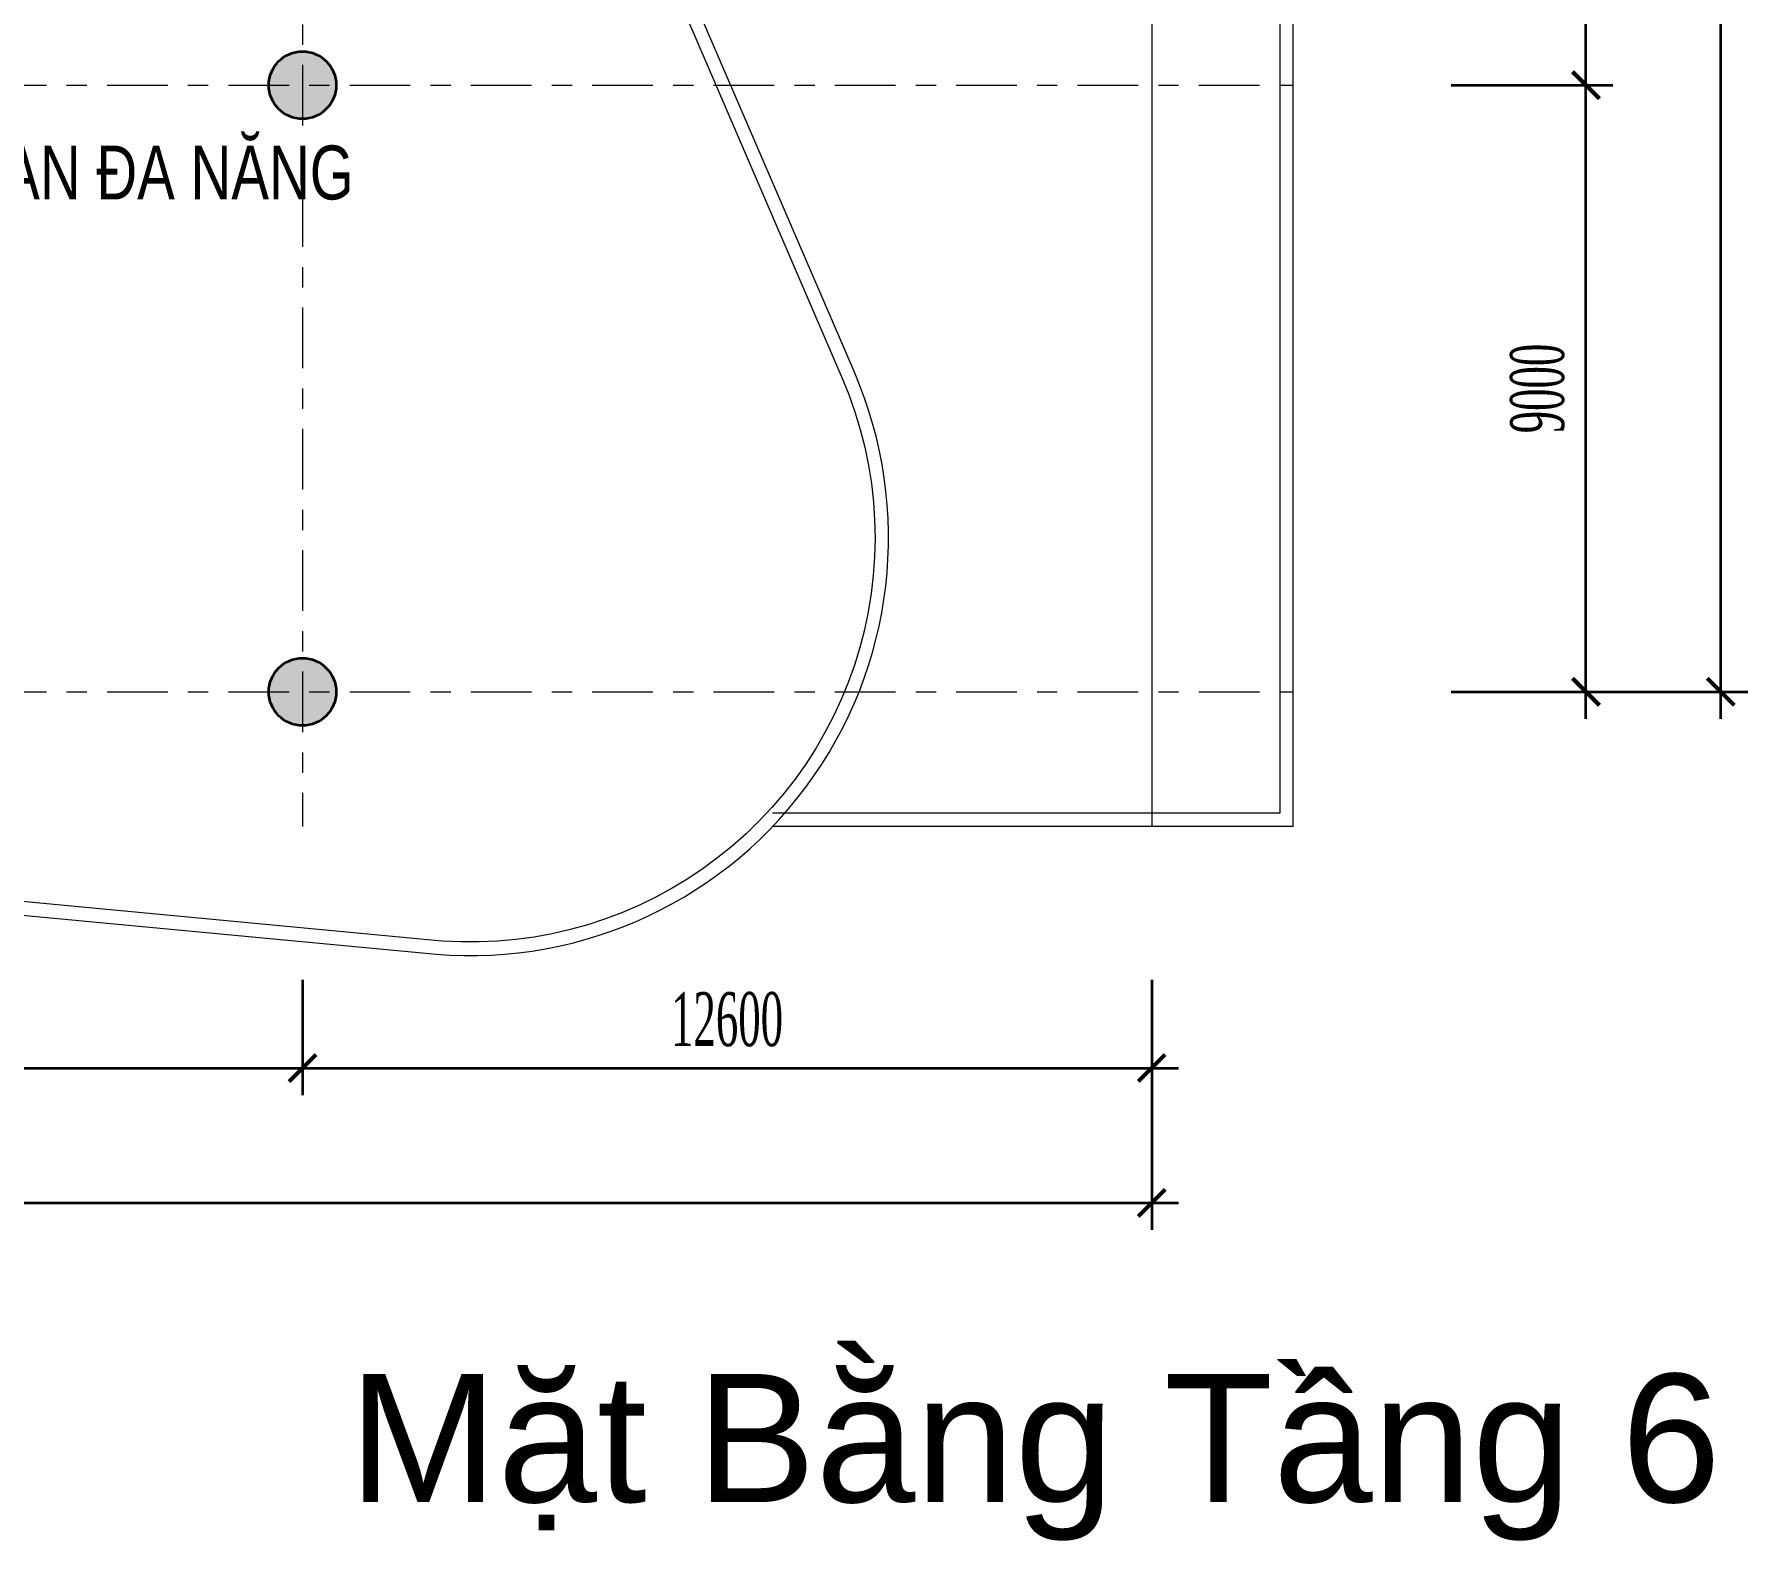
# Model space of a CAD drawing. Header units: millimetres. Extents: x 90964 to 877642, y 656808 to 1438307.
# Drawn here: x 395408 to 420832, y 854092 to 876441 of the extents above; entities that cross this region are included whole.
import ezdxf
from ezdxf.enums import TextEntityAlignment as Align

# ---------------------------------------------------------------- set-up
doc = ezdxf.new("R2010")
doc.units = ezdxf.units.MM
doc.header["$LTSCALE"] = 300
doc.linetypes.add('CENTER', pattern=[3, 1.5, -0.5, 0.5, -0.5])
doc.linetypes.add('Overhead', pattern=[3.96875, 2.38125, -1.5875])
doc.layers.get('Defpoints').update_dxf_attribs({"color": 6})
for name, color, linetype, lineweight in [('A-COT VACH', 2, 'Continuous', 35), ('A-DIM', 125, 'Continuous', 15), ('A-HATCH', 251, 'Continuous', 5), ('A-TEXT', 9, 'Continuous', 18), ('A-TRUC', 250, 'CENTER', 5), ('A-WALL', 113, 'Continuous', 9), ('S-STRS-MBND', 31, 'Overhead', 9)]:
    doc.layers.add(name, color=color, linetype=linetype, lineweight=lineweight)
doc.styles.add('A1-arial', font='arial.ttf', dxfattribs={"width": 0.8})
doc.styles.add('ROMANSssss', font='vntimeh.shx', dxfattribs={"width": 0.55})
doc.dimstyles.new('DIM_1-400 MB', dxfattribs={"dimscale": 400, "dimtxt": 2, "dimasz": 1, "dimexe": 1, "dimexo": 0, "dimgap": 0.8, "dimtad": 1, "dimdec": 0, "dimzin": 0, "dimdsep": 46, "dimtxsty": 'ROMANSssss', "dimblk": 'ARCHTICK', "dimcen": 1, "dimdle": 1, "dimclrd": 256, "dimclre": 256, "dimclrt": 7, "dimadec": 0, "dimazin": 0, "dimtfac": 1, "dimtdec": 0, "dimtix": 1, "dimtofl": 0, "dimtmove": 2, "dimatfit": 3, "dimfxl": 1, "dimtolj": 1, "dimtzin": 0, "dimarcsym": 0})

# ---------------------------------------------------------------- blocks, each defined once
blk = doc.blocks.new('_ArchTick')
at = {"color": 0, "linetype": 'ByBlock', "const_width": 0.15}
blk.add_lwpolyline([(-0.5, -0.5), (0.5, 0.5)], dxfattribs=at)
blk = doc.blocks.new('*D327')
at = {"layer": 'A-DIM', "lineweight": -2, "transparency": 16777216}
for p, q in [((335588, 1095259), (335588, 1091552)), ((411988, 1095259), (411988, 1091552)), ((335188, 1091952), (412388, 1091952))]:
    blk.add_line(p, q, dxfattribs=at)
at = {"layer": 'Defpoints', "color": 0, "transparency": 16777216}
for p in [(335588, 1095259), (411988, 1095259), (411988, 1091952)]:
    blk.add_point(p, dxfattribs=at)
at = {"layer": 'A-DIM', "lineweight": -2, "transparency": 16777216, "xscale": 400, "yscale": 400, "zscale": 400, "rotation": 180}
blk.add_blockref('_ArchTick', (335588, 1091952), dxfattribs=at)
at = {"layer": 'A-DIM', "lineweight": -2, "transparency": 16777216, "xscale": 400, "yscale": 400, "zscale": 400}
blk.add_blockref('_ArchTick', (411988, 1091952), dxfattribs=at)
at = {"layer": 'A-DIM', "color": 7, "transparency": 16777216, "insert": (373788, 1092672), "char_height": 800, "attachment_point": 5, "style": 'ROMANSssss'}
blk.add_mtext('\\A1;76400', dxfattribs=at)
blk = doc.blocks.new('*D333')
at = {"layer": 'A-DIM', "lineweight": -2, "transparency": 16777216}
for p, q in [((386788, 1095259), (386788, 1093552)), ((399388, 1095259), (399388, 1093552)), ((386388, 1093952), (399788, 1093952))]:
    blk.add_line(p, q, dxfattribs=at)
at = {"layer": 'Defpoints', "color": 0, "transparency": 16777216}
for p in [(386788, 1095259), (399388, 1095259), (399388, 1093952)]:
    blk.add_point(p, dxfattribs=at)
at = {"layer": 'A-DIM', "lineweight": -2, "transparency": 16777216, "xscale": 400, "yscale": 400, "zscale": 400, "rotation": 180}
blk.add_blockref('_ArchTick', (386788, 1093952), dxfattribs=at)
at = {"layer": 'A-DIM', "lineweight": -2, "transparency": 16777216, "xscale": 400, "yscale": 400, "zscale": 400}
blk.add_blockref('_ArchTick', (399388, 1093952), dxfattribs=at)
at = {"layer": 'A-DIM', "color": 7, "transparency": 16777216, "insert": (393088, 1094672), "char_height": 800, "attachment_point": 5, "style": 'ROMANSssss'}
blk.add_mtext('\\A1;12600', dxfattribs=at)
blk = doc.blocks.new('*D334')
at = {"layer": 'A-DIM', "lineweight": -2, "transparency": 16777216}
for p, q in [((399388, 1095259), (399388, 1093552)), ((411988, 1095259), (411988, 1093552)), ((398988, 1093952), (412388, 1093952))]:
    blk.add_line(p, q, dxfattribs=at)
at = {"layer": 'Defpoints', "color": 0, "transparency": 16777216}
for p in [(399388, 1095259), (411988, 1095259), (411988, 1093952)]:
    blk.add_point(p, dxfattribs=at)
at = {"layer": 'A-DIM', "lineweight": -2, "transparency": 16777216, "xscale": 400, "yscale": 400, "zscale": 400, "rotation": 180}
blk.add_blockref('_ArchTick', (399388, 1093952), dxfattribs=at)
at = {"layer": 'A-DIM', "lineweight": -2, "transparency": 16777216, "xscale": 400, "yscale": 400, "zscale": 400}
blk.add_blockref('_ArchTick', (411988, 1093952), dxfattribs=at)
at = {"layer": 'A-DIM', "color": 7, "transparency": 16777216, "insert": (405688, 1094672), "char_height": 800, "attachment_point": 5, "style": 'ROMANSssss'}
blk.add_mtext('\\A1;12600', dxfattribs=at)
blk = doc.blocks.new('*D335')
at = {"layer": 'A-DIM', "lineweight": -2, "transparency": 16777216}
for p, q in [((418432, 1099133), (418432, 1108933)), ((416432, 1108533), (418832, 1108533)), ((416432, 1099533), (418832, 1099533))]:
    blk.add_line(p, q, dxfattribs=at)
at = {"layer": 'Defpoints', "color": 0, "transparency": 16777216}
for p in [(416432, 1108533), (418432, 1108533), (416432, 1099533)]:
    blk.add_point(p, dxfattribs=at)
at = {"layer": 'A-DIM', "lineweight": -2, "transparency": 16777216, "xscale": 400, "yscale": 400, "zscale": 400}
for p, rotation in [((418432, 1108533), 90), ((418432, 1099533), 270)]:
    blk.add_blockref('_ArchTick', p, dxfattribs=dict(at, rotation=rotation))
at = {"layer": 'A-DIM', "color": 7, "transparency": 16777216, "insert": (417712, 1104033), "char_height": 800, "attachment_point": 5, "rotation": 90, "style": 'ROMANSssss'}
blk.add_mtext('\\A1;9000', dxfattribs=at)
blk = doc.blocks.new('*D336')
at = {"layer": 'A-DIM', "lineweight": -2, "transparency": 16777216}
for p, q in [((418432, 1108133), (418432, 1117933)), ((416432, 1117533), (418832, 1117533)), ((416432, 1108533), (418832, 1108533))]:
    blk.add_line(p, q, dxfattribs=at)
at = {"layer": 'Defpoints', "color": 0, "transparency": 16777216}
for p in [(416432, 1117533), (418432, 1117533), (416432, 1108533)]:
    blk.add_point(p, dxfattribs=at)
at = {"layer": 'A-DIM', "lineweight": -2, "transparency": 16777216, "xscale": 400, "yscale": 400, "zscale": 400}
for p, rotation in [((418432, 1117533), 90), ((418432, 1108533), 270)]:
    blk.add_blockref('_ArchTick', p, dxfattribs=dict(at, rotation=rotation))
at = {"layer": 'A-DIM', "color": 7, "transparency": 16777216, "insert": (417712, 1113033), "char_height": 800, "attachment_point": 5, "rotation": 90, "style": 'ROMANSssss'}
blk.add_mtext('\\A1;9000', dxfattribs=at)
blk = doc.blocks.new('*D338')
at = {"layer": 'A-DIM', "lineweight": -2, "transparency": 16777216}
for p, q in [((420432, 1099133), (420432, 1126933)), ((416432, 1126533), (420832, 1126533)), ((416432, 1099533), (420832, 1099533))]:
    blk.add_line(p, q, dxfattribs=at)
at = {"layer": 'Defpoints', "color": 0, "transparency": 16777216}
for p in [(416432, 1126533), (420432, 1126533), (416432, 1099533)]:
    blk.add_point(p, dxfattribs=at)
at = {"layer": 'A-DIM', "lineweight": -2, "transparency": 16777216, "xscale": 400, "yscale": 400, "zscale": 400}
for p, rotation in [((420432, 1126533), 90), ((420432, 1099533), 270)]:
    blk.add_blockref('_ArchTick', p, dxfattribs=dict(at, rotation=rotation))
at = {"layer": 'A-DIM', "color": 7, "transparency": 16777216, "insert": (419712, 1113033), "char_height": 800, "attachment_point": 5, "rotation": 90, "style": 'ROMANSssss'}
blk.add_mtext('\\A1;27000', dxfattribs=at)
blk = doc.blocks.new('luoicotthapdoi')
at = {"layer": 'A-HATCH'}
h = blk.add_hatch(color=256, dxfattribs=at)
h.dxf.hatch_style = 1
edge = h.paths.add_edge_path()
edge.add_arc((386788, 970252), 500, 0, 360)
edge = h.paths.add_edge_path()
edge.add_arc((393088, 977636), 500, 0, 360)
edge = h.paths.add_edge_path()
edge.add_arc((399388, 970252), 500, 0, 360)
edge = h.paths.add_edge_path()
edge.add_arc((399388, 961252), 500, 0, 360)
edge = h.paths.add_edge_path()
edge.add_arc((399388, 952252), 500, 0, 360)
edge = h.paths.add_edge_path()
edge.add_arc((386788, 952252), 500, 0, 360)
edge = h.paths.add_edge_path()
edge.add_arc((386788, 961252), 500, 0, 360)
edge = h.paths.add_edge_path()
edge.add_arc((380088, 961252), 500, 0, 360)
edge = h.paths.add_edge_path()
edge.add_arc((367488, 961252), 500, 0, 360)
edge = h.paths.add_edge_path()
edge.add_arc((360788, 961252), 500, 0, 360)
edge = h.paths.add_edge_path()
edge.add_arc((360788, 952252), 500, 0, 360)
edge = h.paths.add_edge_path()
edge.add_arc((348188, 952252), 500, 0, 360)
edge = h.paths.add_edge_path()
edge.add_arc((348188, 961252), 500, 0, 360)
edge = h.paths.add_edge_path()
edge.add_arc((348188, 970252), 500, 0, 360)
edge = h.paths.add_edge_path()
edge.add_arc((354488, 977636), 500, 0, 360)
edge = h.paths.add_edge_path()
edge.add_arc((360788, 970252), 500, 0, 360)
at = {"layer": 'A-COT VACH'}
for centre in [(399388, 961252), (399388, 952252)]:
    blk.add_circle(centre, 500, dxfattribs=at)
at = {"layer": 'A-TRUC', "ltscale": 2}
for p, q in [((399388, 981352), (399388, 950252)), ((411988, 981352), (411988, 950252)), ((411988, 979252), (411988, 950252)), ((333488, 961252), (414088, 961252)), ((333488, 952252), (414088, 952252))]:
    blk.add_line(p, q, dxfattribs=at)
blk = doc.blocks.new('DIM TC')
at = {"layer": 'A-DIM'}
for base, p1, p2, picture, middle in [((420431.9, 1126533.3), (416431.9, 1099533.3), (416431.9, 1126533.3), '*D338', (419711.9, 1113033.3)), ((418431.9, 1117533.3), (416431.9, 1108533.3), (416431.9, 1117533.3), '*D336', (417711.9, 1113033.3)), ((418431.9, 1108533.3), (416431.9, 1099533.3), (416431.9, 1108533.3), '*D335', (417711.9, 1104033.3))]:
    dim = blk.add_linear_dim(base=base, p1=p1, p2=p2, angle=90, dimstyle='DIM_1-400 MB', dxfattribs=at)
    dim.commit()
    dim.dimension.update_dxf_attribs({"geometry": picture, "text_midpoint": middle})
for base, p1, p2, picture, middle in [((411987.6, 1091952.2), (335587.6, 1095259.5), (411987.6, 1095259.5), '*D327', (373787.6, 1092672.2)), ((399387.6, 1093952.2), (386787.5, 1095259.5), (399387.6, 1095259.5), '*D333', (393087.6, 1094672.2)), ((411987.6, 1093952.2), (399387.6, 1095259.5), (411987.6, 1095259.5), '*D334', (405687.6, 1094672.2))]:
    dim = blk.add_linear_dim(base=base, p1=p1, p2=p2, dimstyle='DIM_1-400 MB', dxfattribs=at)
    dim.commit()
    dim.dimension.update_dxf_attribs({"geometry": picture, "text_midpoint": middle})

msp = doc.modelspace()

# ---------------------------------------------------------------- linework, layer by layer
at = {"layer": 'A-WALL', "lineweight": 18}
for p, q in [((407576.1, 871429.3), (399412, 890354.8)), ((399261.3, 890196.7), (407392.5, 871350.1)), ((383971, 864436.1), (401163.6, 862815.4)), ((401191.1, 863013.5), (383982.7, 864636.1))]:
    msp.add_line(p, q, dxfattribs=at)
at = {"layer": 'A-WALL', "lineweight": 18, "flags": 128}
msp.add_lwpolyline([(407392.5, 871350.1), (407494.9, 871096.9), (407585.7, 870839.4), (407664.7, 870578), (407731.7, 870313.3), (407786.7, 870045.8), (407829.3, 869776.1), (407859.7, 869504.7), (407877.7, 869232.2), (407883.2, 868959.2), (407876.4, 868686.3), (407857.1, 868413.9), (407825.5, 868142.6), (407781.5, 867873.1), (407725.3, 867605.9), (407657.1, 867341.5), (407576.8, 867080.5), (407484.8, 866823.4), (407381.2, 866570.8), (407266.2, 866323.1), (407140, 866080.9), (407003, 865844.8), (406855.3, 865615.1), (406697.3, 865392.3), (406529.4, 865177), (406351.9, 864969.5), (406165.1, 864770.3), (405969.4, 864579.9), (405765.3, 864398.5), (405553.1, 864226.6), (405333.3, 864064.6), (405106.4, 863912.7), (404872.8, 863771.3), (404633, 863640.6), (404387.5, 863521), (404136.8, 863412.7), (403881.5, 863316), (403622, 863230.9), (403358.9, 863157.7), (403092.8, 863096.6), (402824.1, 863047.7), (402553.6, 863011), (402281.6, 862986.7), (402008.8, 862974.8), (401735.7, 862975.3), (401462.9, 862988.2), (401191.1, 863013.5)], dxfattribs=at)
at = {"layer": 'A-WALL', "lineweight": 18}
msp.add_arc((401883.3, 868973.5), 6200, 263.33463, 23.33463, dxfattribs=at)
at = {"layer": 'S-STRS-MBND', "linetype": 'Continuous'}
for q in [(414087.6, 895786), (406361.9, 864686)]:
    msp.add_line((414087.6, 864686), q, dxfattribs=at)
at = {"layer": 'S-STRS-MBND', "color": 250, "linetype": 'Continuous'}
msp.add_lwpolyline([(341213.3, 864886), (333687.6, 864886), (333687.6, 895586), (413887.6, 895586), (413887.6, 864886), (406361.9, 864886)], dxfattribs=at)

# ---------------------------------------------------------------- block references
at = {"layer": 'A-COT VACH'}
for name, p in [('luoicotthapdoi', (0, -85566.3)), ('DIM TC', (0, -232847.3))]:
    msp.add_blockref(name, p, dxfattribs=at)

# ---------------------------------------------------------------- texts
at = {"layer": 'A-TEXT', "style": 'A1-arial', "width": 0.75}
msp.add_text('KHÔNG GIAN ĐA NĂNG', height=800, dxfattribs=at).set_placement((395444.8, 873990), align=Align.CENTER)
at = {"layer": 'A-TEXT', "style": 'A1-arial'}
msp.add_text('Mặt Bằng Tầng 6', height=1900, dxfattribs=at).set_placement((420431.9, 854665.6), align=Align.RIGHT)

doc.saveas('drawing.dxf')
